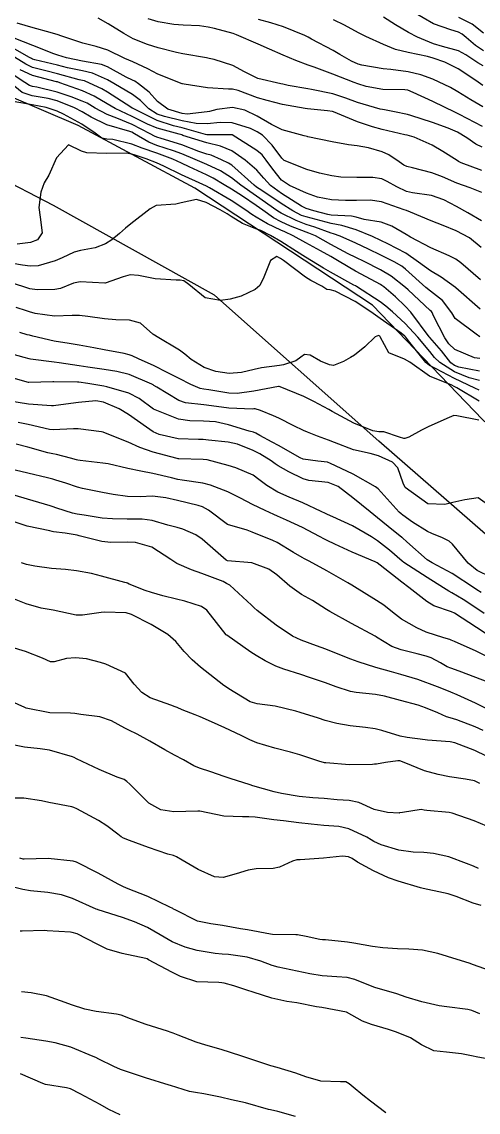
# Model space of a CAD drawing. Header units: metres. Extents: x 307586 to 320046, y 7427249 to 7434250.
# Drawn here: x 319467.6 to 319504.1, y 7428235.8 to 7428322.9 of the extents above; entities that cross this region are included whole.
import ezdxf

# ---------------------------------------------------------------- set-up
doc = ezdxf.new("R2010")
doc.units = ezdxf.units.M
doc.header["$MEASUREMENT"] = 0
for name, color, linetype in [('Curvas de Nivel 1m', 11, 'Continuous'), ('Curvas de Nivel 5m', 15, 'Continuous'), ('Vias Primárias', 230, 'Continuous')]:
    doc.layers.add(name, color=color, linetype=linetype)

msp = doc.modelspace()

# ---------------------------------------------------------------- linework, layer by layer
at = {"layer": 'Curvas de Nivel 1m', "flags": 128}
for points, elevation in [([(319504.405, 7428312.88), (319503.893, 7428313.121), (319503.183, 7428313.648), (319502.42, 7428314.099), (319501.687, 7428314.404), (319500.43, 7428314.849), (319498.711, 7428315.425), (319498.44, 7428315.497), (319497.393, 7428315.716), (319496.591, 7428315.874), (319496.445, 7428315.896), (319496.242, 7428315.935), (319494.45, 7428316.461), (319493.503, 7428316.814), (319492.457, 7428317.166), (319490.763, 7428317.494), (319490.46, 7428317.541), (319488.903, 7428317.816), (319488.464, 7428317.925), (319488.326, 7428317.961), (319486.471, 7428318.387), (319485.422, 7428318.917), (319484.486, 7428319.416), (319482.984, 7428319.893), (319482.582, 7428319.987), (319482.494, 7428320.004), (319482.369, 7428320.026), (319480.497, 7428320.347), (319479.973, 7428320.45), (319478.502, 7428320.83), (319477.655, 7428321.107), (319476.507, 7428321.556), (319475.77, 7428321.977), (319474.521, 7428322.761), (319473.715, 7428323.193)], 832), ([(319504.427, 7428314.54), (319502.594, 7428315.504), (319502.442, 7428315.579), (319502.264, 7428315.662), (319500.451, 7428316.527), (319498.894, 7428317.26), (319498.46, 7428317.446), (319498.235, 7428317.477), (319496.461, 7428317.507), (319495.142, 7428317.743), (319494.466, 7428317.948), (319494.168, 7428318.054), (319492.477, 7428318.735), (319490.991, 7428319.289), (319490.488, 7428319.456), (319489.508, 7428319.81), (319488.497, 7428320.246), (319487.397, 7428320.732), (319486.506, 7428321.114), (319484.785, 7428321.867), (319484.514, 7428321.966), (319483.003, 7428322.378), (319482.519, 7428322.492), (319481.827, 7428322.6), (319480.52, 7428322.643), (319479.759, 7428322.689), (319478.523, 7428322.903), (319477.72, 7428323.147)], 833), ([(319504.448, 7428316.113), (319503.488, 7428316.679), (319502.46, 7428317.325), (319501.867, 7428317.666), (319500.473, 7428318.33), (319499.508, 7428318.659), (319498.481, 7428318.905), (319497.116, 7428319.088), (319496.484, 7428319.143), (319494.784, 7428319.452), (319494.49, 7428319.537), (319493.949, 7428319.758), (319493.018, 7428320.292), (319492.501, 7428320.611), (319490.773, 7428321.535), (319490.512, 7428321.671), (319490.23, 7428321.803), (319488.52, 7428322.497), (319487.513, 7428322.825), (319486.525, 7428323.104)], 834), ([(319504.489, 7428319.382), (319504.068, 7428319.636), (319503.108, 7428320.26), (319502.502, 7428320.585), (319501.245, 7428320.934), (319500.508, 7428321.149), (319499.237, 7428321.693), (319498.517, 7428322.065), (319497.481, 7428322.674), (319496.528, 7428323.27)], 836), ([(319504.502, 7428320.588), (319503.88, 7428321.013), (319503.125, 7428321.651), (319502.793, 7428321.933), (319502.517, 7428322.078), (319501.912, 7428322.273), (319500.524, 7428322.741), (319498.87, 7428323.697)], 837), ([(319504.517, 7428322.008), (319503.609, 7428322.729), (319502.529, 7428323.261)], 838), ([(319504.387, 7428311.016), (319502.724, 7428311.647), (319502.501, 7428311.756), (319502.395, 7428311.818), (319501.268, 7428312.538), (319500.407, 7428313.058), (319498.963, 7428313.695), (319498.415, 7428313.844), (319498.23, 7428313.888), (319496.422, 7428314.312), (319495.647, 7428314.516), (319494.43, 7428314.919), (319492.512, 7428315.709), (319492.442, 7428315.731), (319492.038, 7428315.784), (319490.445, 7428315.963), (319490.263, 7428315.984), (319488.448, 7428316.288), (319487.219, 7428316.607), (319486.453, 7428316.835), (319484.914, 7428317.409), (319484.459, 7428317.528), (319484.12, 7428317.536), (319482.46, 7428317.625), (319480.579, 7428317.919), (319480.463, 7428317.944), (319480.434, 7428317.95), (319478.475, 7428318.718), (319477.685, 7428319.156), (319476.48, 7428319.707), (319475.854, 7428319.976), (319474.493, 7428320.637), (319473.571, 7428320.93), (319472.501, 7428321.216), (319470.746, 7428321.801), (319470.51, 7428321.878), (319469.876, 7428322.046), (319468.517, 7428322.421), (319467.247, 7428322.806)], 831), ([(319504.337, 7428307.001), (319503.257, 7428307.641), (319502.35, 7428308.144), (319501.344, 7428308.679), (319500.363, 7428309.024), (319498.825, 7428309.236), (319498.368, 7428309.356), (319497.577, 7428309.712), (319496.806, 7428310.152), (319496.379, 7428310.351), (319495.653, 7428310.465), (319494.38, 7428310.462), (319493.11, 7428310.492), (319492.381, 7428310.596), (319491.408, 7428310.815), (319490.386, 7428311.098), (319488.589, 7428311.818), (319488.395, 7428312.014), (319487.629, 7428313.056), (319486.841, 7428313.844), (319486.417, 7428314.125), (319485.892, 7428314.384), (319484.427, 7428314.838), (319483.46, 7428314.852), (319482.426, 7428314.748), (319481.558, 7428314.777), (319480.429, 7428315.002), (319479.017, 7428315.351), (319478.437, 7428315.539), (319477.772, 7428315.95), (319477.103, 7428316.614), (319476.454, 7428317.11), (319474.966, 7428317.985), (319474.466, 7428318.271), (319473.265, 7428318.802), (319472.473, 7428319.001), (319471.264, 7428319.243), (319470.477, 7428319.435), (319468.659, 7428319.881), (319468.482, 7428319.928), (319468.392, 7428319.971), (319468.243, 7428320.064), (319466.497, 7428321.041)], 829), ([(319504.312, 7428304.87), (319503.397, 7428305.639), (319502.328, 7428306.207), (319501.288, 7428306.621), (319500.336, 7428307.002), (319498.667, 7428307.697), (319498.345, 7428307.817), (319498.159, 7428307.889), (319496.355, 7428308.529), (319495.453, 7428308.642), (319494.356, 7428308.622), (319493.494, 7428308.621), (319492.356, 7428308.67), (319491.248, 7428308.898), (319490.364, 7428309.219), (319489.004, 7428309.814), (319488.377, 7428310.265), (319487.674, 7428311.119), (319487.149, 7428311.839), (319486.819, 7428312.266), (319486.401, 7428312.636), (319484.413, 7428313.87), (319482.413, 7428313.88), (319482.292, 7428313.901), (319480.421, 7428314.435), (319479.744, 7428314.605), (319478.429, 7428315.024), (319476.507, 7428315.969), (319476.467, 7428315.994), (319476.443, 7428316.016), (319476.337, 7428316.078), (319474.456, 7428317.299), (319474.011, 7428317.55), (319473.027, 7428318.012), (319472.626, 7428318.179), (319472.465, 7428318.224), (319472.207, 7428318.281), (319470.47, 7428318.76), (319469.534, 7428318.988), (319468.475, 7428319.27), (319467.933, 7428319.523), (319467.038, 7428320.082)], 828), ([(319504.256, 7428299.94), (319502.298, 7428301.65), (319502.273, 7428301.675), (319501.125, 7428302.511), (319500.286, 7428303), (319499.324, 7428303.69), (319498.304, 7428304.416), (319496.866, 7428305.171), (319496.318, 7428305.432), (319495.651, 7428305.737), (319494.328, 7428306.287), (319493.192, 7428306.622), (319492.333, 7428306.791), (319491.542, 7428306.988), (319490.338, 7428307.313), (319489.976, 7428307.44), (319489.286, 7428307.811), (319488.351, 7428308.388), (319486.796, 7428309.414), (319486.371, 7428309.701), (319486.178, 7428309.852), (319484.389, 7428311.455), (319484.137, 7428311.62), (319483.582, 7428311.882), (319482.74, 7428312.239), (319482.397, 7428312.339), (319481.752, 7428312.554), (319480.404, 7428313.068), (319478.763, 7428313.583), (319478.41, 7428313.693), (319478.232, 7428313.764), (319477.886, 7428313.948), (319476.424, 7428314.696), (319475.211, 7428315.202), (319474.436, 7428315.507), (319473.488, 7428316.004), (319472.829, 7428316.396), (319472.448, 7428316.57), (319471.569, 7428316.912), (319470.455, 7428317.293), (319468.827, 7428317.689), (319468.46, 7428317.752), (319468.225, 7428317.828), (319467.852, 7428318.069), (319467.007, 7428318.62)], 826), ([(319504.28, 7428302.298), (319502.711, 7428303.646), (319502.297, 7428303.942), (319501.755, 7428304.204), (319500.31, 7428304.838), (319498.677, 7428305.696), (319498.325, 7428305.904), (319497.194, 7428306.58), (319496.335, 7428306.901), (319494.969, 7428307.112), (319494.338, 7428307.293), (319493.961, 7428307.375), (319492.34, 7428307.467), (319492.074, 7428307.508), (319490.961, 7428307.791), (319490.346, 7428307.985), (319489.969, 7428308.183), (319488.363, 7428309.183), (319487.491, 7428309.833), (319486.947, 7428310.41), (319486.385, 7428311.061), (319485.473, 7428311.859), (319484.4, 7428312.602), (319483.491, 7428312.971), (319482.406, 7428313.223), (319480.497, 7428313.834), (319480.412, 7428313.863), (319480.19, 7428313.922), (319478.42, 7428314.398), (319477.659, 7428314.716), (319476.433, 7428315.333), (319475.084, 7428315.984), (319474.446, 7428316.342), (319473.403, 7428316.956), (319472.457, 7428317.387), (319470.66, 7428318.038), (319470.464, 7428318.1), (319470.388, 7428318.117), (319468.468, 7428318.613), (319467.473, 7428319.075)], 827), ([(319504.207, 7428295.992), (319503.784, 7428296.057), (319502.214, 7428296.709), (319501.735, 7428297.174), (319501.411, 7428297.662), (319500.518, 7428299.407), (319500.403, 7428299.678), (319500.342, 7428299.767), (319500.255, 7428299.845), (319498.479, 7428301.489), (319498.273, 7428301.683), (319497.139, 7428302.574), (319496.286, 7428303.079), (319494.969, 7428303.743), (319494.298, 7428304.073), (319493.687, 7428304.371), (319492.313, 7428305.111), (319491.077, 7428305.789), (319490.553, 7428306.024), (319490.326, 7428306.104), (319489.093, 7428306.575), (319488.334, 7428306.913), (319487.739, 7428307.231), (319486.889, 7428307.842), (319486.349, 7428308.236), (319485.257, 7428308.964), (319484.368, 7428309.523), (319483.785, 7428309.879), (319482.896, 7428310.41), (319482.381, 7428310.669), (319480.983, 7428311.318), (319480.39, 7428311.6), (319479.687, 7428311.927), (319478.397, 7428312.397), (319477.244, 7428312.8), (319476.404, 7428313.123), (319474.883, 7428313.51), (319474.408, 7428313.532), (319474.016, 7428313.603), (319473.487, 7428314.004), (319472.423, 7428314.723), (319470.95, 7428315.52), (319470.439, 7428315.755), (319469.558, 7428316.049), (319468.445, 7428316.267), (319466.915, 7428316.55)], 824), ([(319504.193, 7428294.993), (319502.536, 7428295.309), (319502.2, 7428295.434), (319501.904, 7428295.654), (319501.145, 7428296.599), (319500.223, 7428297.669), (319500.173, 7428297.731), (319498.695, 7428299.696), (319498.258, 7428300.178), (319497.472, 7428300.919), (319496.537, 7428301.726), (319496.387, 7428301.841), (319496.275, 7428301.907), (319495.921, 7428302.089), (319494.285, 7428302.98), (319492.963, 7428303.763), (319492.299, 7428304.151), (319491.49, 7428304.597), (319490.315, 7428305.252), (319489.305, 7428305.81), (319488.628, 7428306.119), (319488.327, 7428306.243), (319487.254, 7428306.758), (319486.337, 7428307.305), (319486.002, 7428307.516), (319485.515, 7428307.858), (319484.354, 7428308.634), (319482.625, 7428309.64), (319482.371, 7428309.774), (319482.087, 7428309.903), (319480.381, 7428310.685), (319478.953, 7428311.369), (319478.388, 7428311.626), (319477.557, 7428311.953), (319476.671, 7428312.241), (319476.397, 7428312.334), (319475.949, 7428312.423), (319474.397, 7428312.38), (319472.823, 7428312.44), (319472.398, 7428312.578), (319471.361, 7428313.073), (319470.393, 7428312.04), (319469.772, 7428310.646), (319469.417, 7428310.049), (319469.127, 7428309.28), (319468.985, 7428308.054), (319469.087, 7428307.301), (319469.242, 7428306.051), (319468.877, 7428305.492), (319468.311, 7428305.271), (319467.248, 7428305.137)], 823), ([(319504.182, 7428294.232), (319503.377, 7428294.446), (319502.192, 7428294.934), (319501.022, 7428295.668), (319500.601, 7428296.068), (319500.212, 7428296.545), (319499.255, 7428297.69), (319498.239, 7428298.805), (319497.242, 7428299.715), (319496.713, 7428300.179), (319496.261, 7428300.531), (319494.359, 7428301.749), (319494.273, 7428301.798), (319494.155, 7428301.87), (319492.284, 7428302.909), (319491.725, 7428303.216), (319490.777, 7428303.793), (319490.297, 7428304.092), (319489.559, 7428304.552), (319488.316, 7428305.362), (319487.489, 7428305.833), (319486.709, 7428306.227), (319486.328, 7428306.371), (319485.254, 7428306.783), (319484.338, 7428307.34), (319484.014, 7428307.548), (319483.456, 7428307.883), (319482.351, 7428308.459), (319481.564, 7428308.699), (319480.351, 7428308.44), (319479.931, 7428308.34), (319478.346, 7428308.238), (319477.867, 7428307.947), (319476.331, 7428306.748), (319475.892, 7428306.41), (319475.426, 7428305.979), (319474.816, 7428305.485), (319474.31, 7428305.155), (319473.476, 7428304.832), (319472.302, 7428304.64), (319471.814, 7428304.504), (319470.835, 7428304.032), (319470.291, 7428303.803), (319468.931, 7428303.409), (319468.286, 7428303.386), (319467.672, 7428303.454), (319466.289, 7428303.706)], 822), ([(319504.171, 7428293.468), (319503.828, 7428293.633), (319502.184, 7428294.399), (319500.677, 7428295.192), (319500.199, 7428295.446), (319499.909, 7428295.683), (319498.633, 7428297.281), (319498.298, 7428297.699), (319498.224, 7428297.778), (319497.918, 7428298.014), (319496.245, 7428299.204), (319495.498, 7428299.738), (319494.261, 7428300.541), (319492.647, 7428301.388), (319492.27, 7428301.48), (319492.002, 7428301.506), (319491.581, 7428301.78), (319490.721, 7428302.237), (319490.28, 7428302.5), (319488.52, 7428303.818), (319488.295, 7428303.981), (319487.984, 7428304.139), (319487.487, 7428303.832), (319486.946, 7428302.506), (319486.633, 7428301.845), (319486.269, 7428301.507), (319485.154, 7428300.971), (319484.256, 7428300.74), (319483.486, 7428300.646), (319482.257, 7428300.841), (319480.956, 7428301.91), (319480.553, 7428302.193), (319480.276, 7428302.247), (319479.951, 7428302.248), (319478.277, 7428302.357), (319476.943, 7428302.623), (319476.28, 7428302.682), (319475.725, 7428302.529), (319474.273, 7428302.024), (319474.243, 7428302.02), (319472.274, 7428302.123), (319471.751, 7428302.018), (319470.696, 7428301.604), (319470.265, 7428301.515), (319468.84, 7428301.478), (319468.266, 7428301.578), (319466.71, 7428302.083)], 821), ([(319504.147, 7428291.068), (319502.382, 7428291.417), (319502.151, 7428291.428), (319501.766, 7428291.272), (319500.142, 7428290.571), (319499.561, 7428290.264), (319498.536, 7428289.696), (319498.234, 7428289.596), (319498.132, 7428289.608), (319497.81, 7428289.705), (319496.539, 7428290.126), (319496.137, 7428290.147), (319495.656, 7428290.217), (319494.144, 7428290.826), (319492.419, 7428291.767), (319492.154, 7428291.918), (319490.945, 7428292.572), (319490.165, 7428292.968), (319488.253, 7428293.738), (319488.172, 7428293.766), (319488.122, 7428293.77), (319486.168, 7428293.378), (319484.835, 7428293.195), (319484.166, 7428293.221), (319482.575, 7428293.48), (319482.169, 7428293.541), (319481.875, 7428293.599), (319481.125, 7428293.906), (319480.18, 7428294.387), (319479.229, 7428294.888), (319478.195, 7428295.404), (319476.947, 7428295.959), (319476.438, 7428296.199), (319476.206, 7428296.294), (319475.795, 7428296.386), (319474.21, 7428296.697), (319473.364, 7428296.846), (319472.213, 7428297.066), (319471.391, 7428297.198), (319470.216, 7428297.378), (319468.49, 7428297.787), (319468.221, 7428297.855), (319468.057, 7428297.898), (319467.461, 7428298.071)], 819), ([(319505.838, 7428283.612), (319504.071, 7428284.859), (319503.014, 7428284.695), (319502.065, 7428284.473), (319501.407, 7428284.316), (319500.063, 7428284.377), (319498.26, 7428285.698), (319498.086, 7428286.029), (319497.661, 7428287.269), (319497.225, 7428287.713), (319496.11, 7428288.216), (319495.458, 7428288.391), (319494.117, 7428288.703), (319492.61, 7428289.281), (319492.128, 7428289.472), (319491.24, 7428289.783), (319490.437, 7428290.097), (319490.137, 7428290.239), (319489.341, 7428290.608), (319488.147, 7428291.219), (319487.742, 7428291.422), (319486.697, 7428291.842), (319486.272, 7428291.966), (319486.154, 7428291.963), (319486.05, 7428291.955), (319484.154, 7428292.021), (319483.985, 7428292.041), (319482.157, 7428292.294), (319480.707, 7428292.461), (319480.16, 7428292.64), (319478.407, 7428293.701), (319478.172, 7428293.849), (319478.116, 7428293.884), (319478.016, 7428293.942), (319476.184, 7428294.715), (319475.198, 7428294.969), (319474.19, 7428295.12), (319472.883, 7428295.312), (319472.194, 7428295.413), (319470.59, 7428295.642), (319470.198, 7428295.692), (319468.318, 7428295.942), (319468.201, 7428295.962), (319467.797, 7428296.066), (319466.55, 7428296.429)], 818), ([(319505.099, 7428278.517), (319504.004, 7428279.052), (319503.281, 7428279.637), (319502.028, 7428281.164), (319501.768, 7428281.392), (319501.237, 7428281.662), (319500.378, 7428282.017), (319500.038, 7428282.164), (319498.836, 7428282.902), (319498.051, 7428283.471), (319497.921, 7428283.572), (319497.783, 7428283.704), (319496.08, 7428285.566), (319495.883, 7428285.732), (319494.093, 7428286.753), (319492.235, 7428287.635), (319492.102, 7428287.686), (319492.033, 7428287.701), (319491.272, 7428287.782), (319490.105, 7428287.954), (319489.861, 7428288.048), (319488.121, 7428289.04), (319487.615, 7428289.317), (319486.65, 7428289.842), (319486.319, 7428290.04), (319486.127, 7428290.112), (319485.781, 7428290.201), (319484.135, 7428290.705), (319483.092, 7428290.927), (319482.14, 7428290.999), (319481.036, 7428291.01), (319480.141, 7428291.137), (319478.153, 7428291.94), (319476.994, 7428292.79), (319476.165, 7428293.222), (319474.418, 7428293.74), (319474.171, 7428293.791), (319472.883, 7428294.003), (319472.174, 7428294.102), (319472.076, 7428294.11), (319470.174, 7428294.124), (319470.09, 7428294.125), (319468.173, 7428294.085), (319468.147, 7428294.087), (319466.181, 7428294.636)], 817), ([(319504.319, 7428277.287), (319503.982, 7428277.495), (319503.788, 7428277.632), (319502, 7428278.809), (319500.409, 7428279.674), (319500.149, 7428279.813), (319500.015, 7428279.914), (319498.378, 7428281.348), (319498.033, 7428281.662), (319498.012, 7428281.679), (319497.987, 7428281.701), (319496.903, 7428282.579), (319496.048, 7428283.267), (319495.456, 7428283.736), (319494.07, 7428284.869), (319492.883, 7428285.762), (319492.086, 7428286.082), (319490.547, 7428286.253), (319490.089, 7428286.369), (319488.96, 7428286.945), (319488.099, 7428287.416), (319487.861, 7428287.585), (319487.538, 7428287.828), (319486.638, 7428288.37), (319486.111, 7428288.631), (319484.842, 7428289.137), (319484.117, 7428289.318), (319482.532, 7428289.472), (319482.119, 7428289.511), (319481.745, 7428289.522), (319480.12, 7428289.583), (319478.59, 7428289.935), (319478.126, 7428290.147), (319477.582, 7428290.497), (319476.146, 7428291.511), (319475.385, 7428291.978), (319474.158, 7428292.51), (319473.541, 7428292.614), (319472.158, 7428292.493), (319470.345, 7428292.227), (319470.155, 7428292.212), (319469.984, 7428292.213), (319468.156, 7428292.353), (319466.671, 7428292.595)], 816), ([(319505.275, 7428273.617), (319503.946, 7428274.49), (319502.196, 7428275.648), (319501.964, 7428275.76), (319500.533, 7428276.236), (319499.972, 7428276.566), (319498.551, 7428277.694), (319497.989, 7428278.116), (319496.252, 7428279.483), (319496.012, 7428279.659), (319495.865, 7428279.731), (319494.021, 7428280.521), (319492.643, 7428281.148), (319492.03, 7428281.444), (319491.816, 7428281.559), (319491.416, 7428281.779), (319490.506, 7428282.261), (319490.04, 7428282.493), (319488.781, 7428283.078), (319488.049, 7428283.398), (319487.753, 7428283.527), (319487.05, 7428283.835), (319486.06, 7428284.321), (319485.098, 7428284.829), (319484.075, 7428285.338), (319482.692, 7428285.884), (319482.084, 7428286.038), (319480.442, 7428286.271), (319480.087, 7428286.323), (319479.569, 7428286.445), (319478.092, 7428286.801), (319477.119, 7428286.98), (319476.095, 7428287.213), (319474.516, 7428287.568), (319474.099, 7428287.633), (319472.27, 7428287.839), (319472.101, 7428287.868), (319471.984, 7428287.894), (319471.52, 7428288.019), (319470.381, 7428288.311), (319470.106, 7428288.368), (319469.688, 7428288.464), (319468.111, 7428288.903), (319467.177, 7428289.137)], 814), ([(319505.871, 7428271.652), (319503.923, 7428272.616), (319502.192, 7428273.386), (319501.931, 7428273.495), (319501.816, 7428273.536), (319501.346, 7428273.659), (319499.939, 7428274.113), (319499.173, 7428274.459), (319497.955, 7428275.157), (319497.235, 7428275.711), (319496.537, 7428276.29), (319495.972, 7428276.66), (319494.192, 7428277.748), (319493.985, 7428277.881), (319493.678, 7428278.063), (319492.002, 7428279.031), (319490.569, 7428279.792), (319490.199, 7428279.981), (319490.016, 7428280.08), (319489.325, 7428280.502), (319488.028, 7428281.279), (319487.663, 7428281.461), (319486.701, 7428281.84), (319486.22, 7428282.032), (319486.036, 7428282.115), (319485.622, 7428282.27), (319484.042, 7428282.737), (319482.527, 7428283.885), (319482.057, 7428284.141), (319481.715, 7428284.238), (319480.064, 7428284.646), (319479.125, 7428284.871), (319478.069, 7428284.985), (319477.072, 7428284.951), (319476.068, 7428284.954), (319474.93, 7428285.122), (319474.072, 7428285.29), (319472.477, 7428285.606), (319472.078, 7428285.713), (319471.136, 7428286.024), (319470.325, 7428286.276), (319470.086, 7428286.346), (319469.681, 7428286.45), (319468.091, 7428286.829), (319467.091, 7428287.073)], 813), ([(319505.7, 7428269.807), (319503.902, 7428270.509), (319502.555, 7428270.995), (319501.909, 7428271.235), (319501.618, 7428271.362), (319501.078, 7428271.663), (319500.315, 7428272.072), (319499.918, 7428272.208), (319499.22, 7428272.387), (319497.923, 7428272.699), (319497.185, 7428272.971), (319495.972, 7428273.729), (319495.933, 7428273.758), (319495.866, 7428273.798), (319493.949, 7428274.822), (319492.232, 7428275.767), (319491.965, 7428275.935), (319490.832, 7428276.647), (319489.976, 7428277.135), (319489.021, 7428277.81), (319487.996, 7428278.704), (319487.343, 7428279.17), (319486.001, 7428279.658), (319484.051, 7428279.821), (319484.003, 7428279.837), (319483.953, 7428279.871), (319482.028, 7428281.56), (319481.51, 7428281.898), (319480.478, 7428282.354), (319480.039, 7428282.486), (319479.292, 7428282.676), (319478.044, 7428283.043), (319477.239, 7428283.146), (319476.045, 7428283.142), (319474.854, 7428283.173), (319474.045, 7428283.227), (319472.59, 7428283.462), (319472.048, 7428283.556), (319471.674, 7428283.641), (319470.427, 7428284.034), (319470.055, 7428284.16), (319469.887, 7428284.21), (319468.063, 7428284.74), (319467.09, 7428285.052)], 812), ([(319505.499, 7428267.614), (319503.875, 7428268.447), (319502.408, 7428269.122), (319501.888, 7428269.336), (319501.04, 7428269.663), (319500.207, 7428269.987), (319499.897, 7428270.11), (319499.258, 7428270.328), (319497.903, 7428270.75), (319497.159, 7428270.964), (319495.909, 7428271.308), (319494.492, 7428271.744), (319493.915, 7428271.959), (319493.563, 7428272.107), (319491.923, 7428272.772), (319491.177, 7428273.033), (319489.93, 7428273.477), (319489.255, 7428273.807), (319487.946, 7428274.676), (319486.426, 7428275.843), (319486.181, 7428276.063), (319485.967, 7428276.281), (319484.239, 7428277.867), (319483.984, 7428278.024), (319483.695, 7428278.164), (319481.992, 7428278.818), (319481.187, 7428279.094), (319480, 7428279.609), (319479.527, 7428279.925), (319478.018, 7428280.913), (319476.698, 7428281.285), (319476.023, 7428281.316), (319474.727, 7428281.278), (319474.023, 7428281.36), (319472.204, 7428281.835), (319472.031, 7428281.877), (319471.086, 7428282.024), (319470.149, 7428282.153), (319470.034, 7428282.177), (319469.85, 7428282.226), (319468.038, 7428282.598), (319466.923, 7428282.958)], 811), ([(319505.63, 7428263.788), (319503.828, 7428264.656), (319502.215, 7428265.269), (319501.838, 7428265.346), (319500.024, 7428265.494), (319499.84, 7428265.512), (319498.411, 7428265.694), (319497.844, 7428265.808), (319496.379, 7428266.253), (319495.849, 7428266.382), (319495.091, 7428266.497), (319493.852, 7428266.643), (319492.792, 7428266.822), (319491.856, 7428267.063), (319491.313, 7428267.234), (319489.862, 7428267.688), (319489.515, 7428267.803), (319487.867, 7428268.21), (319486.424, 7428268.398), (319485.87, 7428268.563), (319484.161, 7428269.587), (319483.882, 7428269.773), (319483.75, 7428269.871), (319481.904, 7428271.32), (319481.226, 7428271.9), (319480.591, 7428272.581), (319479.927, 7428273.368), (319479.284, 7428273.926), (319477.945, 7428274.738), (319476.376, 7428275.545), (319475.958, 7428275.664), (319474.233, 7428275.713), (319473.959, 7428275.701), (319472.472, 7428275.488), (319471.955, 7428275.488), (319470.129, 7428275.869), (319469.961, 7428275.903), (319469.163, 7428276.048), (319467.966, 7428276.381), (319466.757, 7428276.864)], 809), ([(319504.204, 7428262.031), (319503.799, 7428262.235), (319503.065, 7428262.372), (319501.802, 7428262.556), (319500.875, 7428262.735), (319499.807, 7428263.041), (319498.169, 7428263.696), (319497.815, 7428263.827), (319497.674, 7428263.843), (319496.683, 7428263.711), (319495.948, 7428263.582), (319495.811, 7428263.561), (319495.638, 7428263.549), (319493.811, 7428263.518), (319491.916, 7428263.665), (319491.812, 7428263.675), (319491.732, 7428263.691), (319491.431, 7428263.776), (319489.821, 7428264.311), (319489.1, 7428264.531), (319487.828, 7428264.846), (319486.403, 7428265.273), (319485.838, 7428265.524), (319485.154, 7428265.857), (319483.849, 7428266.483), (319482.775, 7428266.96), (319481.857, 7428267.342), (319481.469, 7428267.505), (319480.422, 7428267.912), (319480.036, 7428268.089), (319479.865, 7428268.165), (319479.513, 7428268.277), (319477.872, 7428268.884), (319477.217, 7428269.29), (319476.607, 7428269.959), (319475.896, 7428270.856), (319474.34, 7428271.552), (319473.908, 7428271.695), (319472.782, 7428272.001), (319471.914, 7428272.081), (319471.186, 7428272.021), (319470.193, 7428271.751), (319469.909, 7428271.757), (319469.278, 7428272.046), (319467.918, 7428272.576), (319466.76, 7428272.916)], 808), ([(319504.763, 7428258.61), (319503.764, 7428259.044), (319501.994, 7428259.648), (319501.773, 7428259.695), (319499.968, 7428259.87), (319499.775, 7428259.905), (319499.524, 7428259.934), (319498.031, 7428259.697), (319497.804, 7428259.668), (319497.772, 7428259.664), (319496.844, 7428259.709), (319495.775, 7428259.959), (319494.538, 7428260.496), (319493.782, 7428260.655), (319492.817, 7428260.726), (319491.783, 7428260.813), (319490.877, 7428260.881), (319489.781, 7428260.987), (319488.376, 7428261.222), (319487.786, 7428261.364), (319486.084, 7428261.837), (319485.873, 7428261.919), (319485.794, 7428261.95), (319484.335, 7428262.402), (319483.8, 7428262.574), (319482.719, 7428262.966), (319481.807, 7428263.261), (319481.358, 7428263.446), (319480.547, 7428263.909), (319479.819, 7428264.293), (319479.034, 7428264.719), (319477.835, 7428265.41), (319476.823, 7428265.955), (319476.157, 7428266.277), (319475.848, 7428266.44), (319474.794, 7428267.041), (319473.857, 7428267.367), (319472.334, 7428267.529), (319471.859, 7428267.628), (319471.502, 7428267.658), (319469.859, 7428267.679), (319467.972, 7428268.059), (319467.863, 7428268.096), (319466.49, 7428268.702)], 807), ([(319504.116, 7428255.224), (319503.72, 7428255.407), (319503.157, 7428255.636), (319501.728, 7428256.161), (319500.503, 7428256.441), (319499.731, 7428256.503), (319498.884, 7428256.536), (319497.733, 7428256.691), (319496.319, 7428257.133), (319495.74, 7428257.392), (319495.532, 7428257.514), (319495.192, 7428257.728), (319493.753, 7428258.4), (319492.938, 7428258.575), (319491.757, 7428258.678), (319490.751, 7428258.778), (319489.754, 7428258.894), (319488.532, 7428259.035), (319487.756, 7428259.122), (319486.253, 7428259.34), (319485.758, 7428259.373), (319485.263, 7428259.352), (319483.758, 7428259.406), (319481.847, 7428259.804), (319481.762, 7428259.821), (319481.689, 7428259.818), (319479.761, 7428259.755), (319478.716, 7428259.93), (319477.771, 7428260.458), (319476.247, 7428261.963), (319476.022, 7428262.193), (319475.797, 7428262.334), (319475.24, 7428262.534), (319473.804, 7428263.135), (319471.995, 7428264.008), (319471.814, 7428264.104), (319471.674, 7428264.154), (319469.823, 7428264.686), (319469.081, 7428264.79), (319467.826, 7428264.931), (319466.758, 7428265.147)], 806), ([(319505.073, 7428247.063), (319503.622, 7428247.569), (319503.432, 7428247.632), (319501.631, 7428248.195), (319500.869, 7428248.427), (319499.638, 7428248.702), (319498.548, 7428248.782), (319497.64, 7428248.821), (319496.455, 7428248.897), (319495.642, 7428248.99), (319494.137, 7428249.251), (319493.647, 7428249.338), (319491.891, 7428249.517), (319491.641, 7428249.529), (319491.424, 7428249.557), (319490.329, 7428249.79), (319489.645, 7428249.921), (319489.515, 7428249.931), (319487.645, 7428249.958), (319487.492, 7428249.975), (319485.65, 7428250.331), (319485.081, 7428250.419), (319483.655, 7428250.676), (319482.729, 7428250.808), (319481.66, 7428251.029), (319479.862, 7428251.917), (319479.742, 7428251.987), (319479.674, 7428252.023), (319479.454, 7428252.143), (319477.684, 7428253.005), (319475.982, 7428253.665), (319475.691, 7428253.795), (319475.576, 7428253.846), (319475.317, 7428253.966), (319473.706, 7428254.854), (319471.988, 7428255.739), (319471.72, 7428255.817), (319469.723, 7428256.04), (319467.801, 7428255.98), (319467.722, 7428255.989), (319467.463, 7428256.063)], 804), ([(319504.229, 7428243.62), (319503.577, 7428243.887), (319503.248, 7428243.963), (319501.581, 7428244.168), (319500.979, 7428244.262), (319499.586, 7428244.568), (319498.333, 7428244.952), (319497.595, 7428245.201), (319495.823, 7428245.718), (319495.604, 7428245.791), (319494.224, 7428246.356), (319493.611, 7428246.521), (319492.799, 7428246.57), (319491.612, 7428246.656), (319490.637, 7428246.809), (319489.615, 7428247.012), (319488.091, 7428247.343), (319487.62, 7428247.481), (319486.719, 7428247.829), (319485.626, 7428248.148), (319484.122, 7428248.357), (319483.628, 7428248.391), (319483.06, 7428248.444), (319481.631, 7428248.679), (319480.661, 7428248.932), (319479.637, 7428249.37), (319478.671, 7428249.93), (319477.652, 7428250.518), (319476.631, 7428250.978), (319475.663, 7428251.321), (319473.73, 7428251.932), (319473.672, 7428251.947), (319473.555, 7428251.991), (319471.681, 7428252.829), (319470.796, 7428253.135), (319469.686, 7428253.314), (319468.304, 7428253.437), (319467.688, 7428253.546), (319465.75, 7428254.021)], 803), ([(319505.536, 7428239.879), (319504.062, 7428240.146), (319503.539, 7428240.252), (319502.755, 7428240.424), (319501.542, 7428240.537), (319500.529, 7428240.651), (319499.548, 7428241.143), (319498.681, 7428241.689), (319497.557, 7428242.148), (319496.91, 7428242.356), (319495.563, 7428242.764), (319494.849, 7428243.014), (319493.573, 7428243.75), (319491.578, 7428244.109), (319491.172, 7428244.183), (319489.583, 7428244.487), (319488.782, 7428244.611), (319487.588, 7428244.858), (319486.091, 7428245.339), (319485.598, 7428245.509), (319484.57, 7428245.855), (319483.799, 7428246.061), (319483.605, 7428246.099), (319483.357, 7428246.121), (319481.606, 7428246.167), (319480.289, 7428246.589), (319479.613, 7428246.936), (319477.748, 7428247.939), (319477.624, 7428248), (319477.529, 7428248.035), (319475.628, 7428248.449), (319474.443, 7428248.79), (319473.635, 7428249.19), (319472.051, 7428250.006), (319471.645, 7428250.126), (319471.512, 7428250.145), (319469.646, 7428250.261), (319469.418, 7428250.27), (319467.645, 7428250.21), (319467.481, 7428250.226)], 802), ([(319496.699, 7428235.708), (319495.492, 7428236.635), (319494.871, 7428237.104), (319494.097, 7428237.741), (319493.784, 7428238.024), (319493.507, 7428238.168), (319493.084, 7428238.177), (319491.508, 7428238.229), (319490.307, 7428238.584), (319489.514, 7428238.873), (319488.014, 7428239.319), (319487.519, 7428239.46), (319486.387, 7428239.831), (319485.527, 7428240.123), (319485.116, 7428240.26), (319483.536, 7428240.756), (319482.319, 7428241.104), (319481.545, 7428241.346), (319480.098, 7428241.912), (319479.699, 7428242.063), (319479.555, 7428242.113), (319479.26, 7428242.219), (319477.561, 7428242.767), (319476.301, 7428243.217), (319475.568, 7428243.497), (319475.196, 7428243.593), (319473.571, 7428243.807), (319472.642, 7428243.999), (319471.578, 7428244.329), (319471.072, 7428244.526), (319469.588, 7428245.047), (319468.362, 7428245.282), (319467.592, 7428245.361)], 801), ([(319475.477, 7428235.54), (319474.565, 7428235.974), (319473.879, 7428236.376), (319473.489, 7428236.589), (319472.279, 7428237.218), (319471.499, 7428237.614), (319471.193, 7428237.708), (319469.502, 7428237.972), (319469.297, 7428238.042), (319467.51, 7428238.811)], 799)]:
    msp.add_lwpolyline(points, dxfattribs=dict(at, elevation=elevation))
at = {"layer": 'Curvas de Nivel 5m', "flags": 128}
for points, elevation in [([(319504.466, 7428317.832), (319503.903, 7428318.207), (319502.485, 7428319.141), (319501.408, 7428319.671), (319500.496, 7428320.006), (319500.038, 7428320.144), (319498.5, 7428320.458), (319497.487, 7428320.7), (319496.507, 7428321.097), (319495.11, 7428321.744), (319494.516, 7428322.034), (319493.395, 7428322.64), (319492.526, 7428323.067)], 835), ([(319504.368, 7428309.273), (319503.45, 7428309.639), (319502.377, 7428310.018), (319501.236, 7428310.522), (319500.385, 7428310.846), (319498.842, 7428311.242), (319498.389, 7428311.345), (319498.142, 7428311.455), (319497.78, 7428311.709), (319496.95, 7428312.273), (319496.401, 7428312.513), (319495.318, 7428312.827), (319494.405, 7428312.992), (319493.729, 7428313.083), (319492.408, 7428313.326), (319490.485, 7428313.726), (319490.412, 7428313.743), (319490.174, 7428313.802), (319488.42, 7428314.269), (319487.564, 7428314.695), (319486.436, 7428315.376), (319485.447, 7428315.86), (319484.445, 7428316.072), (319483.212, 7428315.888), (319482.608, 7428315.73), (319482.44, 7428315.703), (319480.827, 7428315.526), (319480.438, 7428315.576), (319479.281, 7428315.932), (319478.449, 7428316.528), (319477.79, 7428317.284), (319476.944, 7428317.963), (319476.651, 7428318.152), (319476.466, 7428318.251), (319475.954, 7428318.49), (319474.476, 7428319.315), (319473.978, 7428319.497), (319472.48, 7428319.773), (319471.186, 7428320.033), (319470.486, 7428320.236), (319470.175, 7428320.356), (319468.497, 7428321.009), (319466.996, 7428321.592)], 830), ([(319504.224, 7428297.721), (319503.926, 7428297.934), (319502.246, 7428299.202), (319501.967, 7428299.654), (319501.222, 7428300.625), (319500.27, 7428301.379), (319499.892, 7428301.684), (319498.287, 7428303.149), (319497.972, 7428303.388), (319497.381, 7428303.714), (319496.301, 7428304.247), (319495.324, 7428304.724), (319494.315, 7428305.209), (319493.069, 7428305.763), (319492.513, 7428305.956), (319492.325, 7428306.018), (319491.035, 7428306.494), (319490.332, 7428306.719), (319489.543, 7428307.016), (319488.341, 7428307.613), (319488.206, 7428307.687), (319488.005, 7428307.825), (319486.36, 7428308.965), (319485.12, 7428309.863), (319484.379, 7428310.432), (319483.494, 7428310.994), (319482.389, 7428311.509), (319481.482, 7428311.909), (319480.397, 7428312.358), (319479.733, 7428312.593), (319478.404, 7428313.036), (319477.756, 7428313.299), (319476.612, 7428313.967), (319476.415, 7428314.08), (319476.246, 7428314.141), (319474.423, 7428314.68), (319473.15, 7428315.292), (319472.438, 7428315.707), (319471.816, 7428316.026), (319470.448, 7428316.583), (319469.712, 7428316.786), (319468.452, 7428317.001), (319467.643, 7428317.261), (319466.632, 7428318.087)], 825), ([(319504.162, 7428292.573), (319502.39, 7428293.648), (319502.175, 7428293.769), (319501.976, 7428293.853), (319500.187, 7428294.588), (319498.619, 7428295.696), (319498.205, 7428295.949), (319496.933, 7428296.442), (319496.258, 7428297.729), (319496.224, 7428297.773), (319496.116, 7428297.84), (319495.845, 7428297.734), (319495.017, 7428296.94), (319494.208, 7428296.269), (319493.893, 7428296.067), (319493.322, 7428295.759), (319492.52, 7428295.445), (319492.199, 7428295.48), (319491.493, 7428295.781), (319490.668, 7428296.254), (319490.208, 7428296.322), (319489.918, 7428296.091), (319489.521, 7428295.807), (319488.523, 7428295.491), (319488.197, 7428295.45), (319486.781, 7428295.254), (319486.192, 7428295.122), (319485.166, 7428294.882), (319484.187, 7428294.789), (319483.123, 7428294.947), (319482.194, 7428295.285), (319481.154, 7428295.906), (319480.641, 7428296.347), (319480.21, 7428296.66), (319478.431, 7428297.728), (319478.222, 7428297.859), (319478.17, 7428297.888), (319478.097, 7428297.942), (319477.107, 7428298.832), (319476.234, 7428299.053), (319475.121, 7428299.094), (319474.235, 7428299.177), (319472.881, 7428299.359), (319472.237, 7428299.436), (319471.649, 7428299.431), (319470.236, 7428299.384), (319468.688, 7428299.606), (319468.24, 7428299.735), (319467.992, 7428299.816), (319467.171, 7428300.076)], 820), ([(319504.56, 7428275.624), (319503.967, 7428276.014), (319502.89, 7428276.724), (319501.979, 7428277.272), (319501.738, 7428277.412), (319501.322, 7428277.66), (319499.995, 7428278.481), (319498.154, 7428279.699), (319498.014, 7428279.808), (319496.989, 7428280.682), (319496.03, 7428281.42), (319495.569, 7428281.735), (319494.042, 7428282.627), (319492.464, 7428283.35), (319492.05, 7428283.516), (319491.877, 7428283.599), (319491.529, 7428283.778), (319490.063, 7428284.466), (319488.976, 7428284.905), (319488.075, 7428285.305), (319487.203, 7428285.833), (319486.57, 7428286.325), (319486.091, 7428286.658), (319484.712, 7428287.248), (319484.099, 7428287.452), (319482.424, 7428287.887), (319482.103, 7428287.929), (319480.165, 7428287.981), (319480.104, 7428287.985), (319480.021, 7428288.003), (319478.109, 7428288.521), (319477.051, 7428288.894), (319476.116, 7428289.303), (319474.431, 7428289.987), (319474.125, 7428290.098), (319473.988, 7428290.128), (319472.128, 7428290.381), (319471.759, 7428290.385), (319470.127, 7428290.299), (319469.839, 7428290.331), (319468.133, 7428290.708), (319467.32, 7428290.888)], 815), ([(319504.486, 7428266.261), (319503.852, 7428266.562), (319502.388, 7428267.114), (319501.859, 7428267.272), (319501.564, 7428267.358), (319500.852, 7428267.665), (319499.869, 7428268.079), (319499.281, 7428268.276), (319497.877, 7428268.66), (319496.6, 7428269.001), (319495.884, 7428269.134), (319494.33, 7428269.301), (319493.888, 7428269.392), (319492.741, 7428269.762), (319491.896, 7428270.066), (319490.617, 7428270.506), (319489.902, 7428270.739), (319488.555, 7428271.165), (319487.907, 7428271.399), (319487.074, 7428271.833), (319486.338, 7428272.265), (319485.92, 7428272.526), (319483.991, 7428273.869), (319483.934, 7428273.921), (319482.401, 7428275.886), (319481.966, 7428276.181), (319480.654, 7428276.594), (319479.971, 7428276.75), (319478.884, 7428277.021), (319477.976, 7428277.282), (319477.479, 7428277.448), (319476.206, 7428277.967), (319476.056, 7428278.042), (319475.984, 7428278.068), (319475.856, 7428278.1), (319473.989, 7428278.61), (319473.182, 7428278.807), (319471.993, 7428279.026), (319471.098, 7428279.127), (319469.995, 7428279.211), (319468.651, 7428279.399), (319467.998, 7428279.538), (319467.588, 7428279.655)], 810), ([(319504.327, 7428252.268), (319503.681, 7428252.454), (319502.337, 7428252.993), (319501.688, 7428253.194), (319501.309, 7428253.276), (319499.692, 7428253.623), (319499.464, 7428253.682), (319497.701, 7428254.212), (319496.925, 7428254.488), (319495.713, 7428255.034), (319494.445, 7428255.739), (319494.003, 7428256.023), (319493.727, 7428256.164), (319493.255, 7428256.228), (319491.726, 7428256.051), (319489.853, 7428255.927), (319489.724, 7428255.931), (319489.601, 7428255.924), (319489.26, 7428255.805), (319488.201, 7428255.33), (319487.714, 7428255.241), (319486.351, 7428255.196), (319485.712, 7428255.097), (319484.754, 7428254.807), (319483.702, 7428254.5), (319483.014, 7428254.566), (319481.712, 7428255.144), (319480.443, 7428255.909), (319479.985, 7428256.176), (319479.726, 7428256.258), (319479.276, 7428256.376), (319477.733, 7428256.917), (319476.228, 7428257.465), (319475.74, 7428257.659), (319475.551, 7428257.773), (319475.299, 7428257.967), (319474.41, 7428258.64), (319473.754, 7428259.071), (319472.014, 7428260.007), (319471.765, 7428260.119), (319471.618, 7428260.159), (319469.77, 7428260.512), (319469.181, 7428260.636), (319467.775, 7428260.863), (319467.001, 7428260.845)], 805), ([(319489.477, 7428235.4), (319488.078, 7428235.814), (319487.484, 7428235.928), (319487.341, 7428235.965), (319485.489, 7428236.49), (319484.379, 7428236.744), (319483.494, 7428236.939), (319482.172, 7428237.207), (319481.497, 7428237.314), (319481.017, 7428237.417), (319479.503, 7428237.885), (319479.391, 7428237.921), (319477.509, 7428238.502), (319476.703, 7428238.756), (319475.515, 7428239.175), (319474.959, 7428239.41), (319473.773, 7428239.986), (319473.525, 7428240.11), (319473.312, 7428240.207), (319471.537, 7428240.94), (319470.273, 7428241.298), (319469.544, 7428241.435), (319467.94, 7428241.663), (319467.548, 7428241.725)], 800)]:
    msp.add_lwpolyline(points, dxfattribs=dict(at, elevation=elevation))
at = {"layer": 'Vias Primárias'}
for points, elevation in [([(319584.973, 7428235.585), (319569.482, 7428243.578), (319560.801, 7428249.138), (319556.068, 7428252.447), (319547.343, 7428257.957), (319539.051, 7428263.889), (319529.719, 7428270.315), (319516.242, 7428280.39), (319504.453, 7428291.091), (319495.637, 7428300.257), (319481.44, 7428309.616), (319472.128, 7428314.611), (319460.926, 7428319.399), (319449.562, 7428323.176), (319441.964, 7428325.044), (319427.093, 7428326.07), (319414.117, 7428325.238), (319401.722, 7428325.339), (319393.798, 7428325.583)], 795.494), ([(319584.973, 7428235.585), (319569.482, 7428243.578), (319560.801, 7428249.138), (319556.068, 7428252.447), (319547.343, 7428257.957), (319539.051, 7428263.889), (319529.719, 7428270.315), (319516.242, 7428280.39), (319504.453, 7428291.091), (319495.637, 7428300.257), (319481.44, 7428309.616), (319472.128, 7428314.611), (319460.926, 7428319.399), (319449.562, 7428323.176), (319441.964, 7428325.044), (319427.093, 7428326.07), (319414.117, 7428325.238), (319401.722, 7428325.339), (319393.798, 7428325.583)], 795.494), ([(319571.094, 7428235.507), (319563.259, 7428240.214), (319549.697, 7428248.824), (319516.097, 7428271.981), (319496.154, 7428289.397), (319483.02, 7428301.056), (319470.142, 7428308.228), (319460.683, 7428313.122), (319450.608, 7428316.796), (319439.554, 7428319.072), (319410.579, 7428319.765), (319396.999, 7428319.202)], 795.493), ([(319571.094, 7428235.507), (319563.259, 7428240.214), (319549.697, 7428248.824), (319516.097, 7428271.981), (319496.154, 7428289.397), (319483.02, 7428301.056), (319470.142, 7428308.228), (319460.683, 7428313.122), (319450.608, 7428316.796), (319439.554, 7428319.072), (319410.579, 7428319.765), (319396.999, 7428319.202)], 795.493)]:
    msp.add_lwpolyline(points, dxfattribs=dict(at, elevation=elevation))

doc.saveas('drawing.dxf')
